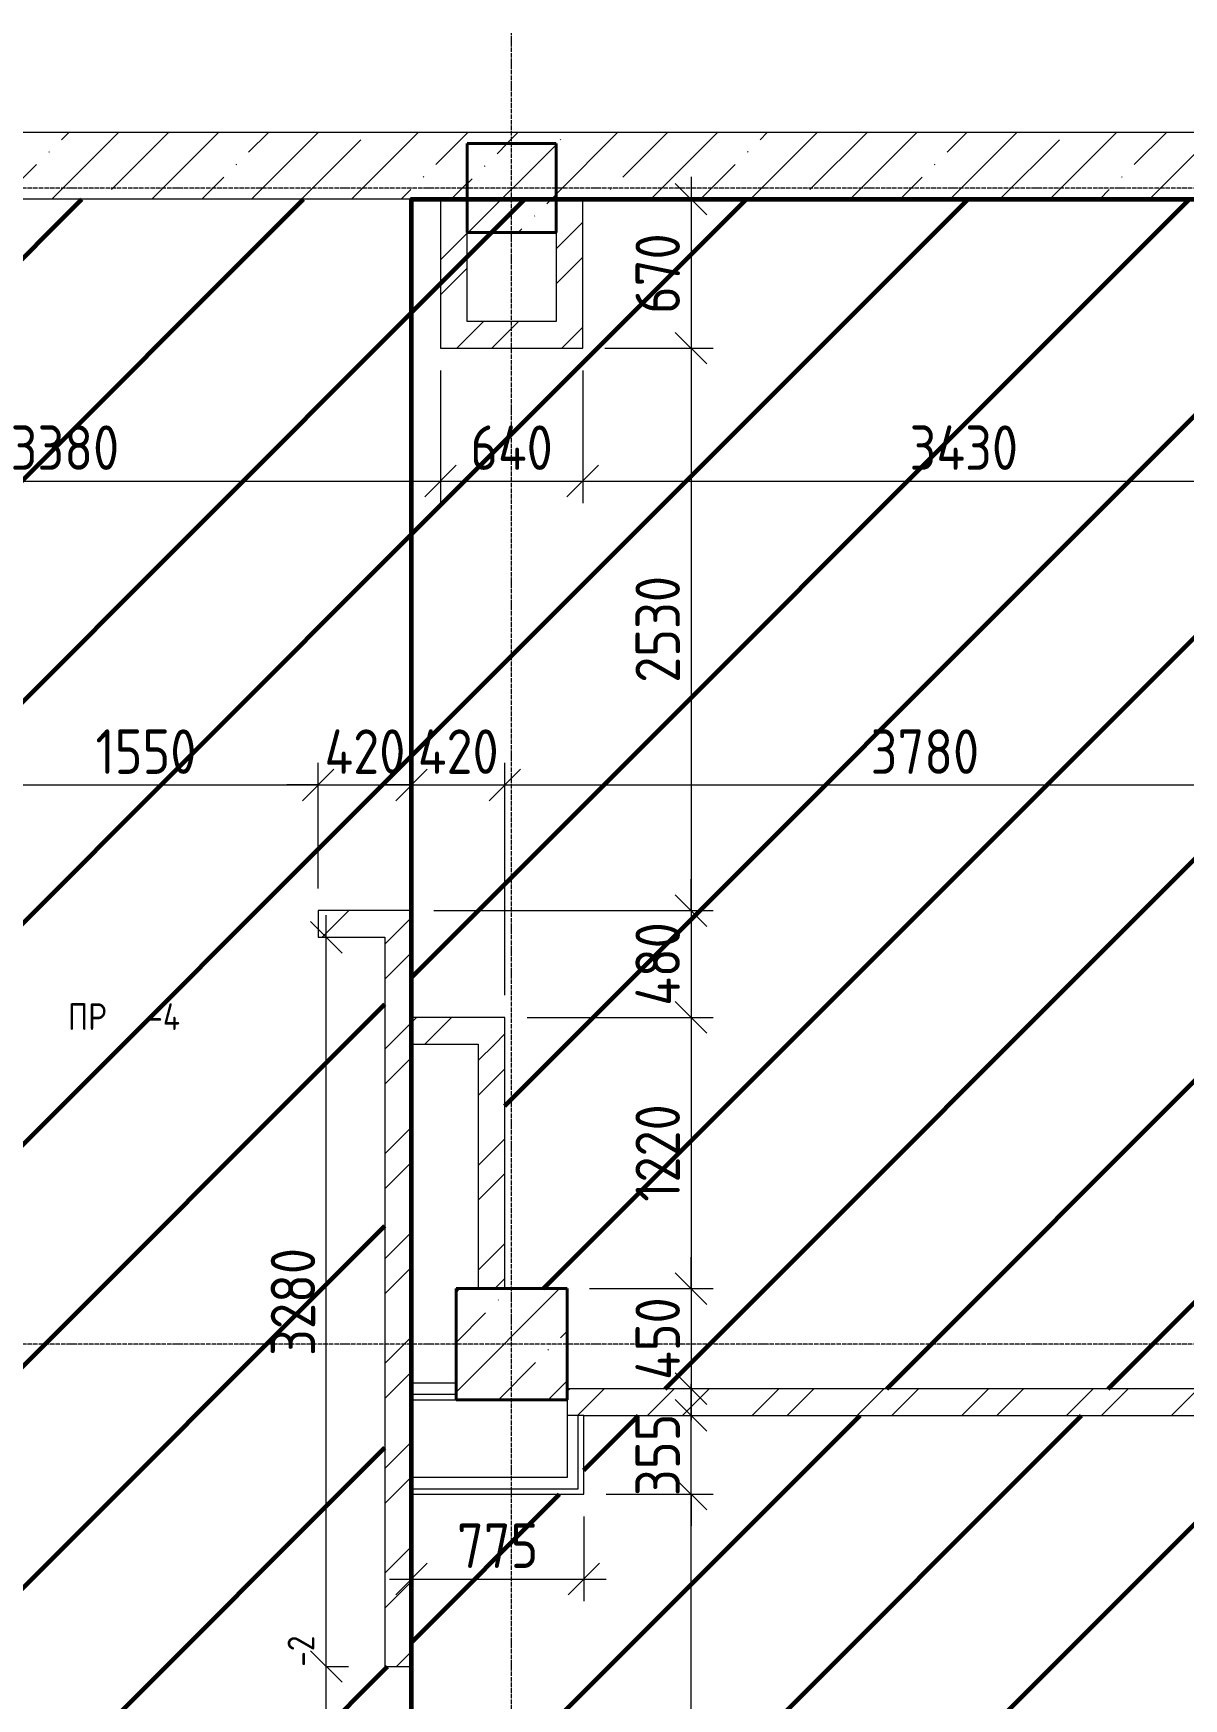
# Model space of a CAD drawing. Header units: millimetres. Extents: x -56773 to 323062, y -262288 to 76460.
# Drawn here: x -11352 to -6175, y 17011 to 24501 of the extents above; entities that cross this region are included whole.
import ezdxf

# ---------------------------------------------------------------- set-up
doc = ezdxf.new("R2010")
doc.units = ezdxf.units.MM
doc.linetypes.add('ADSK_Линия сетки', pattern=[25, 20, -2.5, 0, -2.5])
for name, color, linetype, lineweight in [('1.1) Шлифовка потолка', 5, 'Continuous', 60), ('Марки', 7, 'Continuous', 20), ('Несущие колонны', 7, 'Continuous', 18), ('Оси', 7, 'Continuous', 9), ('Размеры', 7, 'Continuous', 9), ('Стены внутренние', 7, 'Continuous', 18), ('Стены штриховка', 7, 'Continuous', 9)]:
    doc.layers.add(name, color=color, linetype=linetype, lineweight=lineweight)
doc.styles.add('GOST Common_3', font='', dxfattribs={"width": 0.9, "height": 200})
doc.styles.add('GOST Common_9', font='', dxfattribs={"width": 0.9, "height": 120})
doc.styles.get('GOST Common_3').set_extended_font_data('GOST Common')
doc.styles.get('GOST Common_9').set_extended_font_data('GOST Common')
doc.dimstyles.new('ADSK_Основной_2_0', dxfattribs={"dimscale": 304.8, "dimtxt": 201.142999, "dimasz": 0.463911, "dimexe": 0.328084, "dimexo": 0.328084, "dimgap": 0.164042, "dimtad": 1, "dimdec": 3, "dimrnd": 0.001, "dimdsep": 46, "dimtxsty": 'GOST Common_3', "dimblk1": 'OBLIQUE', "dimblk2": 'OBLIQUE', "dimsah": 1, "dimcen": 0.09, "dimdle": 0.328084, "dimazin": 2, "dimtfac": 1, "dimtdec": 4, "dimtix": 1, "dimtmove": 0, "dimatfit": 3, "dimfxl": 1, "dimtvp": 1, "dimtolj": 1, "dimtzin": 0, "dimlwd": 20, "dimlwe": 20, "dimarcsym": 2})
pattern_1 = [(45, (0, 0), (-224.5064, 224.5064), []), (45, (224.5, 0), (-224.5064, 224.5064), [396.875, -79.375, 3.353, -76.022])]
pattern_2 = [(45, (0, 0), (-235.7317, 235.7317), []), (45, (157.15, 0), (-235.7317, 235.7317), [])]

# ---------------------------------------------------------------- blocks, each defined once
blk = doc.blocks.new('ADSK_КолоннаЖБ_Прямоугольная - 500x500 мм-1807509-Кладочный план подвала')
at = {"layer": 'Несущие колонны', "lineweight": 40}
for p, q in [((-250, 250), (250, 250)), ((-250, -250), (-250, 250)), ((250, 250), (250, -250)), ((250, -250), (-250, -250))]:
    blk.add_line(p, q, dxfattribs=at)
blk = doc.blocks.new('ADSK_КолоннаЖБ_Прямоугольная - 400x400 мм-V4-Кладочный план подвала')
at = {"layer": 'Несущие колонны', "lineweight": 9}
h = blk.add_hatch(dxfattribs=at)
h.set_pattern_fill('FP_10', color=256, style=0, pattern_type=2)
h.set_pattern_definition([(315, (-23804.97, -9200), (224.5064, 224.5064), []), (315, (-23804.97, -9424.5), (224.5064, 224.5064), [396.875, -79.375, 3.353, -76.022])])
h.paths.add_polyline_path([(-200, -200), (200, -200), (200, 200), (-200, 200)])
at = {"layer": 'Несущие колонны', "lineweight": 40}
for p, q in [((-200, -200), (-200, 200)), ((-200, 200), (200, 200)), ((200, 200), (-200, 200)), ((-200, 200), (-200, -200)), ((200, 200), (200, -200)), ((200, -200), (200, 200)), ((200, -200), (-200, -200)), ((-200, -200), (200, -200))]:
    blk.add_line(p, q, dxfattribs=at)
blk = doc.blocks.new('_Oblique')
at = {"color": 0, "linetype": 'ByBlock', "lineweight": -2}
blk.add_line((-0.5, -0.5), (0.5, 0.5), dxfattribs=at)
blk = doc.blocks.new('DIMBLOCK64-Кладочный план подвала')
at = {"layer": 'Defpoints', "color": 0, "transparency": 16777216}
for p in [(-10070, 21120.2), (-11620, 20555), (-10070, 20555)]:
    blk.add_point(p, dxfattribs=at)
at = {"layer": 'Размеры', "color": 0, "lineweight": 20, "transparency": 16777216}
for p, q in [((-11620, 20655), (-11620, 21220.2)), ((-10070, 20655), (-10070, 21220.2)), ((-11720, 21120.2), (-9970, 21120.2))]:
    blk.add_line(p, q, dxfattribs=at)
at = {"layer": 'Размеры', "color": 0, "lineweight": 20, "transparency": 16777216, "xscale": 141.4, "yscale": 141.4, "zscale": 141.4, "rotation": 180}
blk.add_blockref('_Oblique', (-11620, 21120.2), dxfattribs=at)
at = {"layer": 'Размеры', "color": 0, "lineweight": 20, "transparency": 16777216, "xscale": 141.4, "yscale": 141.4, "zscale": 141.4}
blk.add_blockref('_Oblique', (-10070, 21120.2), dxfattribs=at)
at = {"layer": 'Размеры', "color": 0, "lineweight": 9, "transparency": 16777216, "insert": (-10845, 21270.2), "char_height": 200, "width": 560.473, "attachment_point": 5, "style": 'GOST Common_3'}
blk.add_mtext('\\A1;1550', dxfattribs=at)
blk = doc.blocks.new('DIMBLOCK65-Кладочный план подвала')
at = {"layer": 'Defpoints', "color": 0, "transparency": 16777216}
for p in [(-9650, 21120.2), (-10070, 20555), (-9650, 20555)]:
    blk.add_point(p, dxfattribs=at)
at = {"layer": 'Размеры', "color": 0, "lineweight": 20, "transparency": 16777216}
for p, q in [((-10070, 20655), (-10070, 21220.2)), ((-9650, 20655), (-9650, 21220.2)), ((-10070, 21120.2), (-10211.4, 21120.2)), ((-10070, 21120.2), (-9650, 21120.2)), ((-9650, 21120.2), (-9508.6, 21120.2))]:
    blk.add_line(p, q, dxfattribs=at)
at = {"layer": 'Размеры', "color": 0, "lineweight": 20, "transparency": 16777216, "xscale": 141.4, "yscale": 141.4, "zscale": 141.4}
blk.add_blockref('_Oblique', (-10070, 21120.2), dxfattribs=at)
at = {"layer": 'Размеры', "color": 0, "lineweight": 20, "transparency": 16777216, "xscale": 141.4, "yscale": 141.4, "zscale": 141.4, "rotation": 180}
blk.add_blockref('_Oblique', (-9650, 21120.2), dxfattribs=at)
at = {"layer": 'Размеры', "color": 0, "lineweight": 9, "transparency": 16777216, "insert": (-9860, 21270.2), "char_height": 200, "width": 474.561, "attachment_point": 5, "style": 'GOST Common_3'}
blk.add_mtext('\\A1;420', dxfattribs=at)
blk = doc.blocks.new('DIMBLOCK66-Кладочный план подвала')
at = {"layer": 'Defpoints', "color": 0, "transparency": 16777216}
for p in [(-9230, 21120.2), (-9650, 20555), (-9230, 20075)]:
    blk.add_point(p, dxfattribs=at)
at = {"layer": 'Размеры', "color": 0, "lineweight": 20, "transparency": 16777216}
for p, q in [((-9650, 20655), (-9650, 21220.2)), ((-9230, 20175), (-9230, 21220.2)), ((-9650, 21120.2), (-9791.4, 21120.2)), ((-9650, 21120.2), (-9230, 21120.2)), ((-9230, 21120.2), (-9088.6, 21120.2))]:
    blk.add_line(p, q, dxfattribs=at)
at = {"layer": 'Размеры', "color": 0, "lineweight": 20, "transparency": 16777216, "xscale": 141.4, "yscale": 141.4, "zscale": 141.4}
blk.add_blockref('_Oblique', (-9650, 21120.2), dxfattribs=at)
at = {"layer": 'Размеры', "color": 0, "lineweight": 20, "transparency": 16777216, "xscale": 141.4, "yscale": 141.4, "zscale": 141.4, "rotation": 180}
blk.add_blockref('_Oblique', (-9230, 21120.2), dxfattribs=at)
at = {"layer": 'Размеры', "color": 0, "lineweight": 9, "transparency": 16777216, "insert": (-9440, 21270.2), "char_height": 200, "width": 474.561, "attachment_point": 5, "style": 'GOST Common_3'}
blk.add_mtext('\\A1;420', dxfattribs=at)
blk = doc.blocks.new('DIMBLOCK67-Кладочный план подвала')
at = {"layer": 'Defpoints', "color": 0, "transparency": 16777216}
for p in [(-5450, 21655), (-5450, 21120.2), (-9230, 20075)]:
    blk.add_point(p, dxfattribs=at)
at = {"layer": 'Размеры', "color": 0, "lineweight": 20, "transparency": 16777216}
for p, q in [((-5450, 21555), (-5450, 21020.2)), ((-9230, 20175), (-9230, 21220.2)), ((-9330, 21120.2), (-5350, 21120.2))]:
    blk.add_line(p, q, dxfattribs=at)
at = {"layer": 'Размеры', "color": 0, "lineweight": 20, "transparency": 16777216, "xscale": 141.4, "yscale": 141.4, "zscale": 141.4, "rotation": 180}
blk.add_blockref('_Oblique', (-9230, 21120.2), dxfattribs=at)
at = {"layer": 'Размеры', "color": 0, "lineweight": 20, "transparency": 16777216, "xscale": 141.4, "yscale": 141.4, "zscale": 141.4}
blk.add_blockref('_Oblique', (-5450, 21120.2), dxfattribs=at)
at = {"layer": 'Размеры', "color": 0, "lineweight": 9, "transparency": 16777216, "insert": (-7340, 21270.2), "char_height": 200, "width": 605.475, "attachment_point": 5, "style": 'GOST Common_3'}
blk.add_mtext('\\A1;3780', dxfattribs=at)
blk = doc.blocks.new('DIMBLOCK69-Кладочный план подвала')
at = {"layer": 'Defpoints', "color": 0, "transparency": 16777216}
for p in [(-8292.4, 23755), (-8880, 23085), (-8392.4, 23085)]:
    blk.add_point(p, dxfattribs=at)
at = {"layer": 'Размеры', "color": 0, "lineweight": 20, "transparency": 16777216}
for p, q in [((-8392.4, 23855), (-8392.4, 22985)), ((-8392.4, 23755), (-8492.4, 23755)), ((-8780, 23085), (-8292.4, 23085))]:
    blk.add_line(p, q, dxfattribs=at)
at = {"layer": 'Размеры', "color": 0, "lineweight": 20, "transparency": 16777216, "xscale": 141.4, "yscale": 141.4, "zscale": 141.4}
for p, rotation in [((-8392.4, 23755), 90), ((-8392.4, 23085), 270)]:
    blk.add_blockref('_Oblique', p, dxfattribs=dict(at, rotation=rotation))
at = {"layer": 'Размеры', "color": 0, "lineweight": 9, "transparency": 16777216, "insert": (-8542.4, 23420), "char_height": 200, "width": 454.106, "attachment_point": 5, "rotation": 90, "style": 'GOST Common_3'}
blk.add_mtext('\\A1;670', dxfattribs=at)
blk = doc.blocks.new('DIMBLOCK70-Кладочный план подвала')
at = {"layer": 'Defpoints', "color": 0, "transparency": 16777216}
for p in [(-8880, 23085), (-9650, 20555), (-8392.4, 20555)]:
    blk.add_point(p, dxfattribs=at)
at = {"layer": 'Размеры', "color": 0, "lineweight": 20, "transparency": 16777216}
for p, q in [((-8392.4, 23185), (-8392.4, 20455)), ((-8780, 23085), (-8292.4, 23085)), ((-9550, 20555), (-8292.4, 20555))]:
    blk.add_line(p, q, dxfattribs=at)
at = {"layer": 'Размеры', "color": 0, "lineweight": 20, "transparency": 16777216, "xscale": 141.4, "yscale": 141.4, "zscale": 141.4}
for p, rotation in [((-8392.4, 23085), 90), ((-8392.4, 20555), 270)]:
    blk.add_blockref('_Oblique', p, dxfattribs=dict(at, rotation=rotation))
at = {"layer": 'Размеры', "color": 0, "lineweight": 9, "transparency": 16777216, "insert": (-8542.4, 21820), "char_height": 200, "width": 605.475, "attachment_point": 5, "rotation": 90, "style": 'GOST Common_3'}
blk.add_mtext('\\A1;2530', dxfattribs=at)
blk = doc.blocks.new('DIMBLOCK71-Кладочный план подвала')
at = {"layer": 'Defpoints', "color": 0, "transparency": 16777216}
for p in [(-9650, 20555), (-9230, 20075), (-8392.4, 20075)]:
    blk.add_point(p, dxfattribs=at)
at = {"layer": 'Размеры', "color": 0, "lineweight": 20, "transparency": 16777216}
for p, q in [((-8392.4, 20555), (-8392.4, 20696.4)), ((-9550, 20555), (-8292.4, 20555)), ((-8392.4, 20555), (-8392.4, 20075)), ((-9130, 20075), (-8292.4, 20075)), ((-8392.4, 20075), (-8392.4, 19933.6))]:
    blk.add_line(p, q, dxfattribs=at)
at = {"layer": 'Размеры', "color": 0, "lineweight": 20, "transparency": 16777216, "xscale": 141.4, "yscale": 141.4, "zscale": 141.4}
for p, rotation in [((-8392.4, 20555), 270), ((-8392.4, 20075), 90)]:
    blk.add_blockref('_Oblique', p, dxfattribs=dict(at, rotation=rotation))
at = {"layer": 'Размеры', "color": 0, "lineweight": 9, "transparency": 16777216, "insert": (-8542.4, 20315), "char_height": 200, "width": 474.561, "attachment_point": 5, "rotation": 90, "style": 'GOST Common_3'}
blk.add_mtext('\\A1;480', dxfattribs=at)
blk = doc.blocks.new('DIMBLOCK72-Кладочный план подвала')
at = {"layer": 'Defpoints', "color": 0, "transparency": 16777216}
for p in [(-9230, 20075), (-8950, 18855), (-8392.4, 18855)]:
    blk.add_point(p, dxfattribs=at)
at = {"layer": 'Размеры', "color": 0, "lineweight": 20, "transparency": 16777216}
for p, q in [((-8392.4, 20175), (-8392.4, 18755)), ((-9130, 20075), (-8292.4, 20075)), ((-8850, 18855), (-8292.4, 18855))]:
    blk.add_line(p, q, dxfattribs=at)
at = {"layer": 'Размеры', "color": 0, "lineweight": 20, "transparency": 16777216, "xscale": 141.4, "yscale": 141.4, "zscale": 141.4}
for p, rotation in [((-8392.4, 20075), 90), ((-8392.4, 18855), 270)]:
    blk.add_blockref('_Oblique', p, dxfattribs=dict(at, rotation=rotation))
at = {"layer": 'Размеры', "color": 0, "lineweight": 9, "transparency": 16777216, "insert": (-8542.4, 19465), "char_height": 200, "width": 560.473, "attachment_point": 5, "rotation": 90, "style": 'GOST Common_3'}
blk.add_mtext('\\A1;1220', dxfattribs=at)
blk = doc.blocks.new('DIMBLOCK73-Кладочный план подвала')
at = {"layer": 'Defpoints', "color": 0, "transparency": 16777216}
for p in [(-8950, 18855), (-8392.4, 18405), (-8292.4, 18405)]:
    blk.add_point(p, dxfattribs=at)
at = {"layer": 'Размеры', "color": 0, "lineweight": 20, "transparency": 16777216}
for p, q in [((-8392.4, 18855), (-8392.4, 18996.4)), ((-8850, 18855), (-8292.4, 18855)), ((-8392.4, 18855), (-8392.4, 18405)), ((-8392.4, 18405), (-8492.4, 18405)), ((-8392.4, 18405), (-8392.4, 18263.6))]:
    blk.add_line(p, q, dxfattribs=at)
at = {"layer": 'Размеры', "color": 0, "lineweight": 20, "transparency": 16777216, "xscale": 141.4, "yscale": 141.4, "zscale": 141.4}
for p, rotation in [((-8392.4, 18855), 270), ((-8392.4, 18405), 90)]:
    blk.add_blockref('_Oblique', p, dxfattribs=dict(at, rotation=rotation))
at = {"layer": 'Размеры', "color": 0, "lineweight": 9, "transparency": 16777216, "insert": (-8542.4, 18630), "char_height": 200, "width": 474.561, "attachment_point": 5, "rotation": 90, "style": 'GOST Common_3'}
blk.add_mtext('\\A1;450', dxfattribs=at)
blk = doc.blocks.new('DIMBLOCK74-Кладочный план подвала')
at = {"layer": 'Defpoints', "color": 0, "transparency": 16777216}
for p in [(-9520, 23085), (-12900, 22587.3), (-9520, 22487.3)]:
    blk.add_point(p, dxfattribs=at)
at = {"layer": 'Размеры', "color": 0, "lineweight": 20, "transparency": 16777216}
for p, q in [((-9520, 22985), (-9520, 22387.3)), ((-13000, 22487.3), (-9420, 22487.3)), ((-12900, 22487.3), (-12900, 22387.3))]:
    blk.add_line(p, q, dxfattribs=at)
at = {"layer": 'Размеры', "color": 0, "lineweight": 20, "transparency": 16777216, "xscale": 141.4, "yscale": 141.4, "zscale": 141.4, "rotation": 180}
blk.add_blockref('_Oblique', (-12900, 22487.3), dxfattribs=at)
at = {"layer": 'Размеры', "color": 0, "lineweight": 20, "transparency": 16777216, "xscale": 141.4, "yscale": 141.4, "zscale": 141.4}
blk.add_blockref('_Oblique', (-9520, 22487.3), dxfattribs=at)
at = {"layer": 'Размеры', "color": 0, "lineweight": 9, "transparency": 16777216, "insert": (-11210, 22637.3), "char_height": 200, "width": 605.475, "attachment_point": 5, "style": 'GOST Common_3'}
blk.add_mtext('\\A1;3380', dxfattribs=at)
blk = doc.blocks.new('DIMBLOCK75-Кладочный план подвала')
at = {"layer": 'Defpoints', "color": 0, "transparency": 16777216}
for p in [(-9520, 23085), (-8880, 23085), (-8880, 22487.3)]:
    blk.add_point(p, dxfattribs=at)
at = {"layer": 'Размеры', "color": 0, "lineweight": 20, "transparency": 16777216}
for p, q in [((-9520, 22985), (-9520, 22387.3)), ((-8880, 22985), (-8880, 22387.3)), ((-9620, 22487.3), (-8780, 22487.3))]:
    blk.add_line(p, q, dxfattribs=at)
at = {"layer": 'Размеры', "color": 0, "lineweight": 20, "transparency": 16777216, "xscale": 141.4, "yscale": 141.4, "zscale": 141.4, "rotation": 180}
blk.add_blockref('_Oblique', (-9520, 22487.3), dxfattribs=at)
at = {"layer": 'Размеры', "color": 0, "lineweight": 20, "transparency": 16777216, "xscale": 141.4, "yscale": 141.4, "zscale": 141.4}
blk.add_blockref('_Oblique', (-8880, 22487.3), dxfattribs=at)
at = {"layer": 'Размеры', "color": 0, "lineweight": 9, "transparency": 16777216, "insert": (-9200, 22637.3), "char_height": 200, "width": 474.561, "attachment_point": 5, "style": 'GOST Common_3'}
blk.add_mtext('\\A1;640', dxfattribs=at)
blk = doc.blocks.new('DIMBLOCK76-Кладочный план подвала')
at = {"layer": 'Defpoints', "color": 0, "transparency": 16777216}
for p in [(-8880, 23085), (-5450, 22587.3), (-5450, 22487.3)]:
    blk.add_point(p, dxfattribs=at)
at = {"layer": 'Размеры', "color": 0, "lineweight": 20, "transparency": 16777216}
for p, q in [((-8880, 22985), (-8880, 22387.3)), ((-8980, 22487.3), (-5350, 22487.3)), ((-5450, 22487.3), (-5450, 22387.3))]:
    blk.add_line(p, q, dxfattribs=at)
at = {"layer": 'Размеры', "color": 0, "lineweight": 20, "transparency": 16777216, "xscale": 141.4, "yscale": 141.4, "zscale": 141.4, "rotation": 180}
blk.add_blockref('_Oblique', (-8880, 22487.3), dxfattribs=at)
at = {"layer": 'Размеры', "color": 0, "lineweight": 20, "transparency": 16777216, "xscale": 141.4, "yscale": 141.4, "zscale": 141.4}
blk.add_blockref('_Oblique', (-5450, 22487.3), dxfattribs=at)
at = {"layer": 'Размеры', "color": 0, "lineweight": 9, "transparency": 16777216, "insert": (-7165, 22637.3), "char_height": 200, "width": 625.93, "attachment_point": 5, "style": 'GOST Common_3'}
blk.add_mtext('\\A1;3430', dxfattribs=at)
blk = doc.blocks.new('DIMBLOCK204-Кладочный план подвала')
at = {"layer": 'Defpoints', "color": 0, "transparency": 16777216}
for p in [(-8875, 17930), (-8392.4, 17930), (-8875, 15480)]:
    blk.add_point(p, dxfattribs=at)
at = {"layer": 'Размеры', "color": 0, "lineweight": 20, "transparency": 16777216}
for p, q in [((-8392.4, 15380), (-8392.4, 18030)), ((-8775, 17930), (-8292.4, 17930)), ((-8775, 15480), (-8292.4, 15480))]:
    blk.add_line(p, q, dxfattribs=at)
at = {"layer": 'Размеры', "color": 0, "lineweight": 20, "transparency": 16777216, "xscale": 141.4, "yscale": 141.4, "zscale": 141.4}
for p, rotation in [((-8392.4, 17930), 90), ((-8392.4, 15480), 270)]:
    blk.add_blockref('_Oblique', p, dxfattribs=dict(at, rotation=rotation))
at = {"layer": 'Размеры', "color": 0, "lineweight": 9, "transparency": 16777216, "insert": (-8542.4, 16705), "char_height": 200, "width": 625.93, "attachment_point": 5, "rotation": 90, "style": 'GOST Common_3'}
blk.add_mtext('\\A1;2450', dxfattribs=at)
blk = doc.blocks.new('DIMBLOCK205-Кладочный план подвала')
at = {"layer": 'Defpoints', "color": 0, "transparency": 16777216}
for p in [(-8492.4, 18285), (-8392.4, 18285), (-8875, 17930)]:
    blk.add_point(p, dxfattribs=at)
at = {"layer": 'Размеры', "color": 0, "lineweight": 20, "transparency": 16777216}
for p, q in [((-8392.4, 18285), (-8392.4, 18426.4)), ((-8392.4, 18285), (-8292.4, 18285)), ((-8392.4, 17930), (-8392.4, 18285)), ((-8775, 17930), (-8292.4, 17930)), ((-8392.4, 17930), (-8392.4, 17788.6))]:
    blk.add_line(p, q, dxfattribs=at)
at = {"layer": 'Размеры', "color": 0, "lineweight": 20, "transparency": 16777216, "xscale": 141.4, "yscale": 141.4, "zscale": 141.4}
for p, rotation in [((-8392.4, 18285), 270), ((-8392.4, 17930), 90)]:
    blk.add_blockref('_Oblique', p, dxfattribs=dict(at, rotation=rotation))
at = {"layer": 'Размеры', "color": 0, "lineweight": 9, "transparency": 16777216, "insert": (-8542.4, 18107.5), "char_height": 200, "width": 454.106, "attachment_point": 5, "rotation": 90, "style": 'GOST Common_3'}
blk.add_mtext('\\A1;355', dxfattribs=at)
blk = doc.blocks.new('DIMBLOCK208-Кладочный план подвала')
at = {"layer": 'Defpoints', "color": 0, "transparency": 16777216}
for p in [(-8875, 17930), (-9650, 17648.8), (-8875, 17548.8)]:
    blk.add_point(p, dxfattribs=at)
at = {"layer": 'Размеры', "color": 0, "lineweight": 20, "transparency": 16777216}
for p, q in [((-8875, 17830), (-8875, 17448.8)), ((-9750, 17548.8), (-8775, 17548.8)), ((-9650, 17548.8), (-9650, 17448.8))]:
    blk.add_line(p, q, dxfattribs=at)
at = {"layer": 'Размеры', "color": 0, "lineweight": 20, "transparency": 16777216, "xscale": 141.4, "yscale": 141.4, "zscale": 141.4, "rotation": 180}
blk.add_blockref('_Oblique', (-9650, 17548.8), dxfattribs=at)
at = {"layer": 'Размеры', "color": 0, "lineweight": 20, "transparency": 16777216, "xscale": 141.4, "yscale": 141.4, "zscale": 141.4}
blk.add_blockref('_Oblique', (-8875, 17548.8), dxfattribs=at)
at = {"layer": 'Размеры', "color": 0, "lineweight": 9, "transparency": 16777216, "insert": (-9262.5, 17698.8), "char_height": 200, "width": 454.106, "attachment_point": 5, "style": 'GOST Common_3'}
blk.add_mtext('\\A1;775', dxfattribs=at)
blk = doc.blocks.new('DIMBLOCK216-Кладочный план подвала')
at = {"layer": 'Defpoints', "color": 0, "transparency": 16777216}
for p in [(-10133.7, 17155), (-10033.7, 17155), (-10133.7, 16105)]:
    blk.add_point(p, dxfattribs=at)
at = {"layer": 'Размеры', "color": 0, "lineweight": 20, "transparency": 16777216}
for p, q in [((-10033.7, 16005), (-10033.7, 17255)), ((-10033.7, 17155), (-9933.7, 17155)), ((-10033.7, 16105), (-9933.7, 16105))]:
    blk.add_line(p, q, dxfattribs=at)
at = {"layer": 'Размеры', "color": 0, "lineweight": 20, "transparency": 16777216, "xscale": 141.4, "yscale": 141.4, "zscale": 141.4}
for p, rotation in [((-10033.7, 17155), 90), ((-10033.7, 16105), 270)]:
    blk.add_blockref('_Oblique', p, dxfattribs=dict(at, rotation=rotation))
at = {"layer": 'Размеры', "color": 0, "lineweight": 9, "transparency": 16777216, "insert": (-10183.7, 16630), "char_height": 200, "width": 560.473, "attachment_point": 5, "rotation": 90, "style": 'GOST Common_3'}
blk.add_mtext('\\A1;1050', dxfattribs=at)
blk = doc.blocks.new('DIMBLOCK217-Кладочный план подвала')
at = {"layer": 'Defpoints', "color": 0, "transparency": 16777216}
for p in [(-10133.7, 20435), (-10033.7, 20435), (-10133.7, 17155)]:
    blk.add_point(p, dxfattribs=at)
at = {"layer": 'Размеры', "color": 0, "lineweight": 20, "transparency": 16777216}
for p, q in [((-10033.7, 17055), (-10033.7, 20535)), ((-10033.7, 20435), (-9933.7, 20435)), ((-10033.7, 17155), (-9933.7, 17155))]:
    blk.add_line(p, q, dxfattribs=at)
at = {"layer": 'Размеры', "color": 0, "lineweight": 20, "transparency": 16777216, "xscale": 141.4, "yscale": 141.4, "zscale": 141.4}
for p, rotation in [((-10033.7, 20435), 90), ((-10033.7, 17155), 270)]:
    blk.add_blockref('_Oblique', p, dxfattribs=dict(at, rotation=rotation))
at = {"layer": 'Размеры', "color": 0, "lineweight": 9, "transparency": 16777216, "insert": (-10183.7, 18795), "char_height": 200, "width": 605.475, "attachment_point": 5, "rotation": 90, "style": 'GOST Common_3'}
blk.add_mtext('\\A1;3280', dxfattribs=at)

msp = doc.modelspace()

# ---------------------------------------------------------------- hatches: boundary and pattern name
at = {"layer": '1.1) Шлифовка потолка', "transparency": 33554687}
h = msp.add_hatch(dxfattribs=at)
h.set_pattern_fill('ANSI31', color=256, scale=222)
h.paths.add_polyline_path([(-9650, 13974.969), (-9770, 13974.969), (-9770, 16104.969), (-9650, 16104.969), (-9650, 17154.969), (-9770, 17154.969), (-9770, 20434.969), (-10070, 20434.969), (-10070, 20554.969), (-9650, 20554.969), (-9650, 23754.969), (-12900, 23754.969), (-12900, 20554.969), (-11620, 20554.969), (-11620, 20434.969), (-12900, 20434.969), (-12900, 20154.969), (-13020, 20154.969), (-13020, 19104.969), (-12900, 19104.969), (-12900, 17779.969), (-13020, 17779.969), (-13020, 16229.969), (-12900, 16229.969), (-12900, 14804.969), (-12900, 14354.969), (-13020, 14354.969), (-13020, 12804.969), (-12900, 12804.969), (-12900, 11004.969), (-12900, 10704.969), (-13020, 10704.969), (-13020, 9804.969), (-12900, 9804.969), (-12900, 7999.969), (-13020, 7999.969), (-13020, 7099.969), (-12900, 7099.969), (-12900, 5709.969), (-13020, 5709.969), (-13020, 4659.969), (-12900, 4659.969), (-12900, 2929.969), (-13800, 2929.969), (-13800, 2779.969), (-13920, 2779.969), (-13920, 1579.969), (-13800, 1579.969), (-13800, 779.969), (-13075, 779.969), (-13075, -1315.031), (-11000, -1315.031), (-11000, -745.031), (-9450, -745.031), (-8950, -745.031), (-8950, -1195.031), (-4925, -1195.031), (-4925, -1315.031), (-3725, -1315.031), (-3725, -1195.031), (-3450, -1195.031), (-3450, -745.031), (-2950, -745.031), (-2950, -1195.031), (-2080, -1195.031), (-2080, -1315.031), (-1030, -1315.031), (-1030, -1195.031), (-745, -1195.031), (-745, -425.031), (1290, -425.031), (1290, 14.969), (1410, 14.969), (1410, 2064.969), (1290, 2064.969), (1290, 9354.969), (-260, 9354.969), (-260, 7564.969), (-380, 7564.969), (-380, 9354.969), (-2880, 9354.969), (-2880, 6104.969), (-380, 6104.969), (-380, 6564.969), (-260, 6564.969), (-260, 5124.969), (-380, 5124.969), (-380, 5984.969), (-2880, 5984.969), (-2880, 3679.969), (-380, 3679.969), (-380, 4124.969), (-260, 4124.969), (-260, 2834.969), (-4580, 2834.969), (-4580, 2954.969), (-5580, 2954.969), (-5580, 2834.969), (-6975, 2834.969), (-6975, 2954.969), (-7975, 2954.969), (-7975, 2834.969), (-9770, 2834.969), (-9770, 4459.969), (-9770, 5959.969), (-9770, 7449.969), (-9650, 7449.969), (-9650, 8649.969), (-9770, 8649.969), (-9770, 12774.969), (-9650, 12774.969)])
h = msp.add_hatch(dxfattribs=at)
h.set_pattern_fill('ANSI31', color=256, scale=222)
h.paths.add_polyline_path([(-4250, 21654.969), (-5450, 21654.969), (-5450, 23754.969), (-9650, 23754.969), (-9650, 20074.969), (-9230, 20074.969), (-9230, 18854.969), (-8950, 18854.969), (-8950, 18404.969), (-4250, 18404.969)])
h = msp.add_hatch(dxfattribs=at)
h.set_pattern_fill('ANSI31', color=256, scale=222)
h.paths.add_polyline_path([(-3250, 18284.969), (-8875, 18284.969), (-8875, 17929.969), (-9650, 17929.969), (-9650, 15479.969), (-8875, 15479.969), (-8875, 14724.969), (-3400, 14724.969), (-3400, 15004.969), (-3250, 15004.969)])
at = {"layer": 'Несущие колонны', "lineweight": 9}
h = msp.add_hatch(dxfattribs=at)
h.set_pattern_fill('FP_3', color=256, style=0, pattern_type=2)
h.set_pattern_definition(pattern_1)
h.paths.add_polyline_path([(-8950, 18354.969), (-8950, 18854.969), (-9450, 18854.969), (-9450, 18354.969)])
at = {"layer": 'Стены внутренние', "lineweight": 9}
h = msp.add_hatch(dxfattribs=at)
h.set_pattern_fill('FP_3', color=256, style=0, pattern_type=2)
h.set_pattern_definition(pattern_1)
h.paths.add_polyline_path([(-3400, 23754.969), (-3400, 24004.969), (-3000, 24004.969), (-3000, 23754.969), (-2950, 23754.969), (-2950, 24054.969), (-19550, 24054.969), (-19550, 24004.969), (-19400, 24004.969), (-19400, 23754.969), (-13800, 23754.969), (-13800, 24004.969), (-13400, 24004.969), (-13400, 23754.969), (-9400, 23754.969), (-9400, 24004.969), (-9000, 24004.969), (-9000, 23754.969), (-4290.9359, 23754.969)])
h = msp.add_hatch(dxfattribs=at)
h.set_pattern_fill('FP_2', color=256, style=0, pattern_type=2)
h.set_pattern_definition(pattern_2)
h.paths.add_polyline_path([(-9400, 23204.969), (-9400, 23754.969), (-9520, 23754.969), (-9520, 23204.969)])
h = msp.add_hatch(dxfattribs=at)
h.set_pattern_fill('FP_2', color=256, style=0, pattern_type=2)
h.set_pattern_definition(pattern_2)
h.paths.add_polyline_path([(-8880, 23084.969), (-8880, 23754.969), (-9000, 23754.969), (-9000, 23084.969)])
h = msp.add_hatch(dxfattribs=at)
h.set_pattern_fill('FP_2', color=256, style=0, pattern_type=2)
h.set_pattern_definition(pattern_2)
h.paths.add_polyline_path([(-9000, 23084.969), (-9000, 23204.969), (-9520, 23204.969), (-9520, 23084.969)])
h = msp.add_hatch(dxfattribs=at)
h.set_pattern_fill('FP_2', color=256, style=0, pattern_type=2)
h.set_pattern_definition(pattern_2)
h.paths.add_polyline_path([(-9770, 20434.969), (-9770, 20554.969), (-10070, 20554.969), (-10070, 20434.969)])
h.paths.add_polyline_path([(-11620, 20434.969), (-11620, 20554.969), (-12900, 20554.969), (-12900, 20434.969), (-12444.7237, 20434.969)])
h = msp.add_hatch(dxfattribs=at)
h.set_pattern_fill('FP_2', color=256, style=0, pattern_type=2)
h.set_pattern_definition(pattern_2)
h.paths.add_polyline_path([(-9650, 2954.969), (-9650, 4459.969), (-9770, 4459.969), (-9770, 2954.969), (-9726.7944, 2954.969)])
h.paths.add_polyline_path([(-9650, 5959.969), (-9650, 7449.969), (-9770, 7449.969), (-9770, 5959.969)])
h.paths.add_polyline_path([(-9770, 8649.969), (-9650, 8649.969), (-9650, 12774.969), (-9770, 12774.969), (-9770, 10554.4271)])
h.paths.add_polyline_path([(-9770, 13974.969), (-9650, 13974.969), (-9650, 16104.969), (-9770, 16104.969), (-9770, 15315.6419)])
h.paths.add_polyline_path([(-9726.7944, 17154.969), (-9650, 17154.969), (-9650, 20554.969), (-9770, 20554.969), (-9770, 17154.969)])
h = msp.add_hatch(dxfattribs=at)
h.set_pattern_fill('FP_2', color=256, style=0, pattern_type=2)
h.set_pattern_definition(pattern_2)
h.paths.add_polyline_path([(-9350, 19954.969), (-9230, 19954.969), (-9230, 20074.969), (-9650, 20074.969), (-9650, 19954.969)])
h = msp.add_hatch(dxfattribs=at)
h.set_pattern_fill('FP_2', color=256, style=0, pattern_type=2)
h.set_pattern_definition(pattern_2)
h.paths.add_polyline_path([(-9230, 18854.969), (-9230, 19954.969), (-9350, 19954.969), (-9350, 18854.969)])
h = msp.add_hatch(dxfattribs=at)
h.set_pattern_fill('FP_2', color=256, style=0, pattern_type=2)
h.set_pattern_definition(pattern_2)
h.paths.add_polyline_path([(-3250, 18284.969), (-3250, 18404.969), (-8950, 18404.969), (-8950, 18284.969), (-7008.8652, 18284.969)])

# ---------------------------------------------------------------- linework, layer by layer
at = {"layer": '1.1) Шлифовка потолка'}
msp.add_lwpolyline([(-3000, 2954.969), (-9650, 2954.969), (-9650, 23754.969), (-3000, 23754.969)], close=True, dxfattribs=at)
at = {"layer": 'Несущие колонны', "lineweight": 9}
for p, q in [((-8950, 18854.969), (-9450, 18854.969)), ((-9450, 18854.969), (-9450, 18354.969)), ((-8950, 18354.969), (-8950, 18854.969)), ((-9450, 18354.969), (-8950, 18354.969))]:
    msp.add_line(p, q, dxfattribs=at)
at = {"layer": 'Оси', "linetype": 'ADSK_Линия сетки', "lineweight": 5}
for p, q in [((-9200, -10973.8823), (-9200, 24500.9141)), ((-2497.4038, 23804.969), (-25240.0967, 23804.969)), ((-2497.4038, 18604.969), (-25240.0967, 18604.969))]:
    msp.add_line(p, q, dxfattribs=at)
at = {"layer": 'Стены внутренние', "lineweight": 5}
for p, q in [((-2950, 24054.969), (-19850, 24054.969)), ((-9400, 23754.969), (-12900, 23754.969)), ((-9520, 23754.969), (-9520, 23084.969)), ((-8880, 23754.969), (-5450, 23754.969)), ((-8880, 23084.969), (-8880, 23754.969)), ((-9400, 23204.969), (-9400, 23604.969)), ((-9000, 23604.969), (-9000, 23204.969)), ((-9000, 23204.969), (-9400, 23204.969)), ((-9520, 23084.969), (-8880, 23084.969)), ((-9650, 20554.969), (-10070, 20554.969)), ((-10070, 20554.969), (-10070, 20434.969)), ((-9650, 20074.969), (-9650, 20554.969)), ((-10070, 20434.969), (-9770, 20434.969)), ((-9770, 20434.969), (-9770, 17154.969)), ((-9230, 20074.969), (-9650, 20074.969)), ((-9230, 18854.969), (-9230, 20074.969)), ((-9650, 18429.969), (-9650, 19954.969)), ((-9650, 19954.969), (-9350, 19954.969)), ((-9350, 19954.969), (-9350, 18854.969)), ((-9350, 18854.969), (-9230, 18854.969)), ((-9450, 18429.969), (-9650, 18429.969)), ((-9450, 18354.969), (-9450, 18429.969)), ((-9650, 18004.969), (-9650, 18354.969)), ((-9650, 18354.969), (-9450, 18354.969)), ((-4250, 18404.969), (-8950, 18404.969)), ((-8950, 18404.969), (-8950, 18004.969)), ((-8875, 18284.969), (-3250, 18284.969)), ((-8875, 17929.969), (-8875, 18284.969)), ((-8950, 18004.969), (-9650, 18004.969)), ((-9650, 17154.969), (-9650, 17929.969)), ((-9650, 17929.969), (-8875, 17929.969)), ((-9770, 17154.969), (-9650, 17154.969))]:
    msp.add_line(p, q, dxfattribs=at)
at = {"layer": 'Стены штриховка', "lineweight": 9}
for p, q in [((-8880, 23754.969), (-9000, 23754.969)), ((-9650, 18429.969), (-9650, 18354.969)), ((-9650, 18379.969), (-9450, 18379.969)), ((-8875, 18284.969), (-8950, 18284.969)), ((-8900, 17954.969), (-8900, 18284.969)), ((-9650, 18004.969), (-9650, 17929.969)), ((-9650, 17954.969), (-8900, 17954.969))]:
    msp.add_line(p, q, dxfattribs=at)

# ---------------------------------------------------------------- block references
at = {"layer": 'Несущие колонны', "rotation": 89.9999999999999}
msp.add_blockref('ADSK_КолоннаЖБ_Прямоугольная - 400x400 мм-V4-Кладочный план подвала', (-9200, 23804.969), dxfattribs=at)
at = {"layer": 'Несущие колонны', "lineweight": 40, "rotation": 89.9999999999999}
msp.add_blockref('ADSK_КолоннаЖБ_Прямоугольная - 500x500 мм-1807509-Кладочный план подвала', (-9200, 18604.969), dxfattribs=at)

# ---------------------------------------------------------------- texts
at = {"layer": 'Марки', "lineweight": 9, "char_height": 120, "attachment_point": 1, "style": 'GOST Common_9'}
for s, insert, width in [('ПР', (-11196.45, 20138.1806), 432.91125), ('-4', (-10839.2625, 20138.1806), 411.265687)]:
    msp.add_mtext(s, dxfattribs=dict(at, insert=insert, width=width))
at = {"layer": 'Марки', "lineweight": 9, "insert": (-10207.6058, 17154.1627), "char_height": 120, "width": 389.620125, "attachment_point": 1, "rotation": 90, "style": 'GOST Common_9'}
msp.add_mtext('-2', dxfattribs=at)

# ---------------------------------------------------------------- dimensions: what is measured, and where the dimension line sits
at = {"layer": 'Размеры', "lineweight": 9}
for base, p1, p2, override, picture, middle in [((-8392.3905, 23084.969), (-8292.4056, 23754.969), (-8880, 23084.969), {"dimpost": '<>', "dimfxl": 891.160566}, 'DIMBLOCK69-Кладочный план подвала', (-8542.3905, 23419.969)), ((-8392.3905, 20554.969), (-8880, 23084.969), (-9650, 20554.969), {"dimpost": '<>', "dimfxl": 2644.579362}, 'DIMBLOCK70-Кладочный план подвала', (-8542.3905, 21819.969)), ((-8392.3905, 20074.969), (-9650, 20554.969), (-9230, 20074.969), {"dimpost": '<>', "dimfxl": 637.808749}, 'DIMBLOCK71-Кладочный план подвала', (-8542.3905, 20314.969)), ((-10033.7055, 20434.969), (-10133.6904, 17154.969), (-10133.6904, 20434.969), {"dimpost": '<>', "dimfxl": 3280}, 'DIMBLOCK217-Кладочный план подвала', (-10183.7055, 18794.969)), ((-8392.3905, 18854.969), (-9230, 20074.969), (-8950, 18854.969), {"dimpost": '<>', "dimfxl": 1251.718818}, 'DIMBLOCK72-Кладочный план подвала', (-8542.3905, 19464.969)), ((-8392.3905, 18404.969), (-8950, 18854.969), (-8292.4056, 18404.969), {"dimpost": '<>', "dimfxl": 796.82518}, 'DIMBLOCK73-Кладочный план подвала', (-8542.3905, 18629.969)), ((-8392.3905, 18284.969), (-8875, 17929.969), (-8492.3754, 18284.969), {"dimpost": '<>', "dimfxl": 521.944988}, 'DIMBLOCK205-Кладочный план подвала', (-8542.3905, 18107.469)), ((-8392.3905, 17929.969), (-8875, 15479.969), (-8875, 17929.969), {"dimpost": '<>', "dimfxl": 2450}, 'DIMBLOCK204-Кладочный план подвала', (-8542.3905, 16704.969)), ((-10033.7055, 17154.969), (-10133.6904, 16104.969), (-10133.6904, 17154.969), {"dimpost": '<>', "dimfxl": 1050}, 'DIMBLOCK216-Кладочный план подвала', (-10183.7055, 16629.969))]:
    dim = msp.add_linear_dim(base=base, p1=p1, p2=p2, angle=90, dimstyle='ADSK_Основной_2_0', override=override, dxfattribs=at)
    dim.commit()
    dim.dimension.update_dxf_attribs({"geometry": picture, "text_midpoint": middle})
for base, p1, p2, override, picture, middle in [((-9520, 22487.3313), (-12900, 22587.3162), (-9520, 23084.969), {"dimpost": '<>', "dimfxl": 3416.439415}, 'DIMBLOCK74-Кладочный план подвала', (-11210, 22637.3313)), ((-8880, 22487.3313), (-9520, 23084.969), (-8880, 23084.969), {"dimpost": '<>', "dimfxl": 640}, 'DIMBLOCK75-Кладочный план подвала', (-9200, 22637.3313)), ((-5450, 22487.3313), (-8880, 23084.969), (-5450, 22587.3162), {"dimpost": '<>', "dimfxl": 3465.913772}, 'DIMBLOCK76-Кладочный план подвала', (-7165, 22637.3313)), ((-5450, 21120.1748), (-9230, 20074.969), (-5450, 21654.969), {"dimpost": '<>', "dimfxl": 4096.925677}, 'DIMBLOCK67-Кладочный план подвала', (-7340, 21270.1748)), ((-10070, 21120.1748), (-11620, 20554.969), (-10070, 20554.969), {"dimpost": '<>', "dimfxl": 1550}, 'DIMBLOCK64-Кладочный план подвала', (-10845, 21270.1748)), ((-9650, 21120.1748), (-10070, 20554.969), (-9650, 20554.969), {"dimpost": '<>', "dimfxl": 420}, 'DIMBLOCK65-Кладочный план подвала', (-9860, 21270.1748)), ((-9230, 21120.1748), (-9650, 20554.969), (-9230, 20074.969), {"dimpost": '<>', "dimfxl": 637.808749}, 'DIMBLOCK66-Кладочный план подвала', (-9440, 21270.1748)), ((-8875, 17548.7981), (-9650, 17648.783), (-8875, 17929.969), {"dimpost": '<>', "dimfxl": 824.433474}, 'DIMBLOCK208-Кладочный план подвала', (-9262.5, 17698.7981))]:
    dim = msp.add_linear_dim(base=base, p1=p1, p2=p2, dimstyle='ADSK_Основной_2_0', override=override, dxfattribs=at)
    dim.commit()
    dim.dimension.update_dxf_attribs({"geometry": picture, "text_midpoint": middle})

doc.saveas('drawing.dxf')
